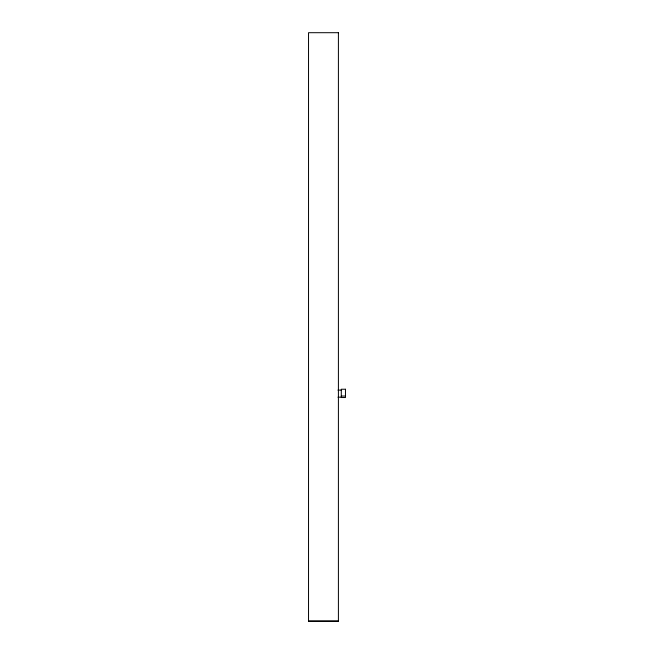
<?xml version="1.0" encoding="UTF-8"?>
<svg xmlns="http://www.w3.org/2000/svg" width="654" height="654" viewBox="0 0 654 654"><rect width="100%" height="100%" fill="white"/><g stroke="black" fill="none" stroke-linecap="round" stroke-linejoin="round"><path stroke-width="0.98" d="M337.954 390.111L341.29 390.111M341.29 396.054L345.467 396.054M337.954 397.174L341.29 397.174M308.533 620.981L338.404 620.981M338.404 32.7L308.533 32.7L308.533 621.3L338.404 621.3L338.404 32.7M345.467 389.228L341.29 389.228L341.29 397.542L345.467 397.542L345.467 389.228"/></g></svg>
